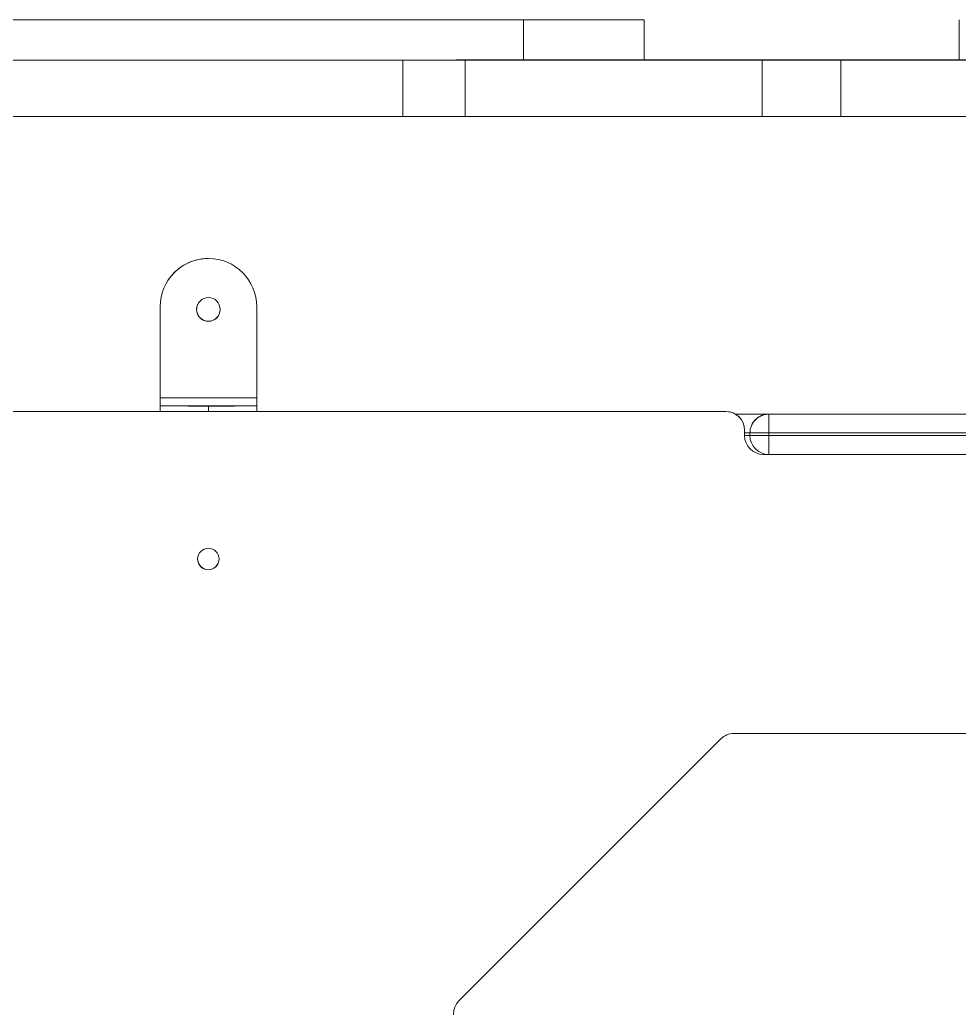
# Model space of a CAD drawing. Header units: millimetres. Extents: x -12977 to 11786, y -11805 to 10558.
# Drawn here: x -1226.6 to -876.2, y 1882 to 2250.6 of the extents above; entities that cross this region are included whole.
import ezdxf

# ---------------------------------------------------------------- set-up
doc = ezdxf.new("R2010")
doc.units = ezdxf.units.MM
doc.layers.add('DIKOM_ОБЪЕКТ', color=7, linetype='Continuous')

msp = doc.modelspace()

# ---------------------------------------------------------------- linework, layer by layer
at = {"layer": 'DIKOM_ОБЪЕКТ', "color": 7, "linetype": 'Continuous', "lineweight": 15}
for p, q in [((-1288.72, 2250.561), (-1038.72, 2250.56)), ((-1038.714, 2250.57), (-1288.715, 2250.57)), ((-1038.72, 2250.56), (-1038.72, 2235.649)), ((-993.717, 2235.651), (-993.717, 2250.565)), ((-876.217, 2250.565), (-876.217, 2235.651)), ((-1263.727, 2235.56), (-1063.73, 2235.56)), ((-1083.727, 2235.548), (-1083.731, 2235.542)), ((-1083.731, 2235.542), (-1083.731, 2214.542)), ((-1063.727, 2235.647), (-1063.73, 2235.642)), ((-1063.73, 2235.642), (-1063.73, 2235.542)), ((-1060.44, 2235.539), (-1060.44, 2214.54)), ((-1056.494, 2235.642), (-1056.494, 2235.542)), ((-964.311, 2235.647), (-964.312, 2235.548)), ((-949.645, 2235.546), (-949.645, 2214.546)), ((-920.311, 2235.546), (-920.311, 2214.546)), ((-905.643, 2235.647), (-905.643, 2235.547)), ((-1202.453, 2214.556), (-1124.993, 2214.556)), ((-1156.223, 2161.555), (-1156.223, 2161.555)), ((-1171.994, 2152.232), (-1171.994, 2152.232)), ((-1174.223, 2109.555), (-1174.223, 2143.555)), ((-1138.223, 2143.556), (-1138.223, 2143.555)), ((-1138.223, 2109.556), (-1138.223, 2143.556)), ((-1138.223, 2109.555), (-1138.223, 2143.555)), ((-1152.591, 2140.071), (-1152.367, 2140.437)), ((-1174.223, 2109.555), (-1138.223, 2109.555)), ((-1138.223, 2109.555), (-1138.223, 2109.556)), ((-1174.225, 2106.551), (-1174.223, 2106.555)), ((-1174.225, 2104.501), (-1174.225, 2106.551)), ((-1174.223, 2106.555), (-1138.223, 2106.555)), ((-1156.226, 2104.501), (-1156.226, 2106.549)), ((-1138.225, 2106.551), (-1138.223, 2106.555)), ((-1138.225, 2106.551), (-1138.225, 2104.501)), ((-1138.223, 2104.501), (-1138.223, 2106.555)), ((-963.254, 2104.499), (-1436.254, 2104.499)), ((-963.253, 2104.501), (-1436.253, 2104.501)), ((-963.254, 2104.499), (-963.253, 2104.501)), ((-452.766, 2103.556), (-959.74, 2103.555)), ((-947.253, 2103.5), (-465.253, 2103.5)), ((-947.253, 2103.5), (-947.253, 2103.5)), ((-956.253, 2097.501), (-956.254, 2097.499)), ((-956.254, 2097.499), (-956.254, 2095.499)), ((-953.64, 2099.316), (-953.386, 2099.874)), ((-953.386, 2099.874), (-953.386, 2099.874)), ((-956.254, 2095.499), (-956.253, 2095.501)), ((-954.253, 2095.5), (-954.253, 2096.5)), ((-465.254, 2096.499), (-947.254, 2096.499)), ((-947.254, 2096.499), (-947.253, 2095.499)), ((-947.253, 2095.499), (-465.254, 2095.499)), ((-950.003, 2088.541), (-949.253, 2088.501)), ((-949.253, 2088.501), (-949.254, 2088.499)), ((-949.254, 2088.499), (-463.254, 2088.499)), ((-949.253, 2088.501), (-949.128, 2088.501)), ((-465.253, 2088.5), (-947.253, 2088.5)), ((-960.203, 1984.432), (-960.204, 1984.43)), ((-822.104, 1984.43), (-960.204, 1984.43)), ((-822.103, 1984.432), (-960.203, 1984.432)), ((-965.154, 1982.38), (-1062.806, 1884.728)), ((-965.153, 1982.382), (-1062.805, 1884.73)), ((-965.154, 1982.38), (-965.153, 1982.382)), ((-1062.805, 1884.73), (-1062.806, 1884.728)), ((-1063.988, 1883.154), (-1063.989, 1883.153))]:
    msp.add_line(p, q, dxfattribs=at)
at = {"layer": 'DIKOM_ОБЪЕКТ', "color": 7, "linetype": 'Continuous', "lineweight": 15, "flags": 128}
for points in [[(-1042.217, 2250.565), (-1042.028, 2250.565), (-1041.479, 2250.565), (-1040.632, 2250.565), (-1039.577, 2250.565), (-1038.428, 2250.565), (-1037.312, 2250.565), (-1036.347, 2250.565), (-1035.639, 2250.565), (-1035.265, 2250.565), (-1035.265, 2250.565), (-1035.639, 2250.566), (-1036.347, 2250.566), (-1037.311, 2250.566), (-1038.428, 2250.566), (-1039.576, 2250.566), (-1040.631, 2250.566), (-1041.479, 2250.566), (-1042.027, 2250.565), (-1042.217, 2250.565)], [(-1038.72, 2250.56), (-1034.686, 2250.56), (-1030.685, 2250.561), (-1026.748, 2250.561), (-1022.908, 2250.561), (-1019.195, 2250.561), (-1015.639, 2250.561), (-1012.269, 2250.561), (-1009.112, 2250.562), (-1006.193, 2250.562), (-1003.537, 2250.562), (-1001.163, 2250.563), (-999.092, 2250.563), (-997.34, 2250.564), (-995.921, 2250.564), (-994.846, 2250.564), (-994.125, 2250.565), (-993.763, 2250.565), (-993.762, 2250.566), (-994.124, 2250.566), (-994.845, 2250.567), (-995.919, 2250.567), (-997.338, 2250.567), (-999.089, 2250.568), (-1001.16, 2250.568), (-1003.533, 2250.569), (-1006.189, 2250.569), (-1009.108, 2250.569), (-1012.265, 2250.569), (-1015.635, 2250.57), (-1019.19, 2250.57), (-1022.903, 2250.57), (-1026.743, 2250.57), (-1030.68, 2250.57), (-1034.681, 2250.57), (-1038.714, 2250.57)], [(-1229.68, 2235.553), (-1226.508, 2235.553), (-1223.056, 2235.554), (-1219.339, 2235.554), (-1215.374, 2235.555), (-1211.177, 2235.555), (-1206.769, 2235.555), (-1202.169, 2235.556), (-1197.397, 2235.556), (-1192.475, 2235.556), (-1187.424, 2235.556), (-1182.268, 2235.556), (-1177.028, 2235.556), (-1171.73, 2235.557), (-1166.396, 2235.557), (-1161.049, 2235.557), (-1155.714, 2235.557), (-1150.416, 2235.557), (-1145.177, 2235.556), (-1140.02, 2235.556), (-1134.97, 2235.556), (-1130.048, 2235.556), (-1125.276, 2235.555), (-1120.676, 2235.555), (-1116.269, 2235.555), (-1112.073, 2235.555), (-1108.108, 2235.554), (-1104.392, 2235.554), (-1100.94, 2235.553), (-1097.769, 2235.553), (-1094.892, 2235.552), (-1092.323, 2235.552), (-1090.073, 2235.551), (-1088.152, 2235.551), (-1086.568, 2235.55), (-1085.329, 2235.55), (-1084.44, 2235.549), (-1083.905, 2235.549), (-1083.727, 2235.548)], [(-1083.731, 2235.542), (-1083.552, 2235.541), (-1083.022, 2235.541), (-1082.147, 2235.541), (-1080.945, 2235.54), (-1079.436, 2235.54), (-1077.647, 2235.54), (-1075.61, 2235.54), (-1073.362, 2235.54), (-1070.943, 2235.54), (-1068.395, 2235.54), (-1065.763, 2235.539), (-1063.096, 2235.539), (-1060.44, 2235.539)], [(-1063.73, 2235.642), (-1063.583, 2235.642), (-1063.147, 2235.642), (-1062.445, 2235.642), (-1061.511, 2235.642), (-1060.391, 2235.642), (-1059.14, 2235.642), (-1057.819, 2235.642), (-1056.494, 2235.642)], [(-1063.73, 2235.542), (-1063.582, 2235.542), (-1063.147, 2235.542), (-1062.445, 2235.542), (-1061.511, 2235.542), (-1060.391, 2235.542), (-1059.14, 2235.542), (-1057.819, 2235.542), (-1056.494, 2235.542)], [(-1058.881, 2235.648), (-1059.873, 2235.648), (-1060.8, 2235.648), (-1061.638, 2235.648), (-1062.36, 2235.648), (-1062.945, 2235.648), (-1063.375, 2235.648), (-1063.638, 2235.647), (-1063.727, 2235.647)], [(-1060.44, 2235.539), (-1052.046, 2235.54), (-1043.73, 2235.54), (-1035.508, 2235.54), (-1027.396, 2235.54), (-1019.408, 2235.541), (-1011.562, 2235.541), (-1003.871, 2235.541), (-996.35, 2235.542), (-989.015, 2235.543), (-981.877, 2235.543), (-974.954, 2235.543), (-968.256, 2235.544), (-961.797, 2235.545), (-955.59, 2235.545), (-949.645, 2235.546)], [(-951.146, 2235.656), (-956.108, 2235.655), (-961.369, 2235.654), (-966.917, 2235.654), (-972.739, 2235.653), (-978.823, 2235.652), (-985.156, 2235.652), (-991.724, 2235.651), (-998.511, 2235.65), (-1005.505, 2235.65), (-1012.689, 2235.65), (-1020.047, 2235.649), (-1027.563, 2235.649), (-1035.222, 2235.649), (-1043.006, 2235.648), (-1050.898, 2235.648), (-1058.881, 2235.648)], [(-1056.494, 2235.642), (-1048.436, 2235.642), (-1040.476, 2235.642), (-1032.633, 2235.642), (-1024.924, 2235.643), (-1017.367, 2235.643), (-1009.978, 2235.643), (-1002.775, 2235.644), (-995.773, 2235.645), (-988.987, 2235.645), (-982.434, 2235.646), (-976.127, 2235.646), (-970.082, 2235.647), (-964.311, 2235.647)], [(-1056.494, 2235.542), (-1048.436, 2235.542), (-1040.476, 2235.542), (-1032.633, 2235.543), (-1024.924, 2235.543), (-1017.367, 2235.543), (-1009.978, 2235.543), (-1002.775, 2235.544), (-995.773, 2235.545), (-988.987, 2235.545), (-982.434, 2235.545), (-976.127, 2235.546), (-970.082, 2235.547), (-964.312, 2235.548)], [(-964.312, 2235.548), (-961.544, 2235.548), (-958.528, 2235.548), (-955.291, 2235.548), (-951.863, 2235.549), (-948.278, 2235.549), (-944.567, 2235.549), (-940.767, 2235.549), (-936.913, 2235.549), (-933.04, 2235.549), (-929.186, 2235.549), (-925.386, 2235.549), (-921.675, 2235.549), (-918.09, 2235.548), (-914.663, 2235.548), (-911.426, 2235.548), (-908.41, 2235.548), (-905.643, 2235.547)], [(-964.311, 2235.647), (-961.544, 2235.648), (-958.528, 2235.648), (-955.291, 2235.648), (-951.864, 2235.649), (-948.277, 2235.648), (-944.567, 2235.649), (-940.767, 2235.649), (-936.913, 2235.649), (-933.04, 2235.649), (-929.186, 2235.649), (-925.385, 2235.649), (-921.676, 2235.649), (-918.09, 2235.648), (-914.663, 2235.648), (-911.426, 2235.648), (-908.41, 2235.648), (-905.643, 2235.647)], [(-918.8, 2235.655), (-920.524, 2235.656), (-922.51, 2235.656), (-924.72, 2235.656), (-927.117, 2235.656), (-929.655, 2235.656), (-932.289, 2235.656), (-934.972, 2235.656), (-937.655, 2235.656), (-940.29, 2235.656), (-942.828, 2235.656), (-945.224, 2235.656), (-947.435, 2235.656), (-949.421, 2235.656), (-951.146, 2235.656)], [(-949.645, 2235.546), (-947.647, 2235.546), (-945.412, 2235.546), (-942.98, 2235.546), (-940.397, 2235.546), (-937.713, 2235.547), (-934.978, 2235.547), (-932.242, 2235.547), (-929.558, 2235.547), (-926.976, 2235.546), (-924.544, 2235.546), (-922.308, 2235.546), (-920.311, 2235.546)], [(-920.311, 2235.546), (-914.368, 2235.545), (-908.16, 2235.545), (-901.702, 2235.544), (-895.005, 2235.543), (-888.082, 2235.543), (-880.946, 2235.543), (-873.61, 2235.542), (-866.091, 2235.542), (-858.399, 2235.541), (-850.553, 2235.541), (-842.567, 2235.54), (-834.454, 2235.54), (-826.232, 2235.54), (-817.917, 2235.54), (-809.523, 2235.539)], [(-811.073, 2235.648), (-819.056, 2235.648), (-826.948, 2235.648), (-834.731, 2235.649), (-842.389, 2235.649), (-849.906, 2235.649), (-857.264, 2235.65), (-864.446, 2235.65), (-871.439, 2235.651), (-878.227, 2235.651), (-884.794, 2235.652), (-891.126, 2235.652), (-897.209, 2235.653), (-903.031, 2235.653), (-908.578, 2235.654), (-913.838, 2235.655), (-918.8, 2235.655)], [(-905.643, 2235.647), (-899.873, 2235.647), (-893.828, 2235.646), (-887.523, 2235.646), (-880.97, 2235.645), (-874.185, 2235.644), (-867.183, 2235.644), (-859.98, 2235.644), (-852.592, 2235.643), (-845.035, 2235.643), (-837.327, 2235.642), (-829.484, 2235.642), (-821.525, 2235.642), (-813.466, 2235.642)], [(-905.643, 2235.547), (-899.873, 2235.547), (-893.828, 2235.546), (-887.523, 2235.546), (-880.97, 2235.545), (-874.185, 2235.545), (-867.183, 2235.544), (-859.98, 2235.544), (-852.592, 2235.543), (-845.035, 2235.543), (-837.327, 2235.543), (-829.484, 2235.542), (-821.524, 2235.542), (-813.466, 2235.542)], [(-1229.679, 2214.553), (-1226.508, 2214.553), (-1223.056, 2214.554), (-1219.339, 2214.554), (-1215.374, 2214.555), (-1211.177, 2214.555), (-1206.769, 2214.555), (-1202.169, 2214.555), (-1197.397, 2214.556), (-1192.475, 2214.556), (-1187.425, 2214.556), (-1182.268, 2214.556), (-1177.028, 2214.556), (-1171.73, 2214.557), (-1166.395, 2214.557), (-1161.049, 2214.557), (-1155.715, 2214.557), (-1150.416, 2214.557), (-1145.177, 2214.556), (-1140.02, 2214.556), (-1134.97, 2214.556), (-1130.048, 2214.556), (-1125.276, 2214.556), (-1120.676, 2214.555), (-1116.269, 2214.555), (-1112.073, 2214.555), (-1108.108, 2214.554), (-1104.392, 2214.554), (-1100.94, 2214.553), (-1097.769, 2214.553), (-1094.892, 2214.552), (-1092.323, 2214.552), (-1090.073, 2214.551), (-1088.152, 2214.551), (-1086.568, 2214.55), (-1085.329, 2214.55), (-1084.44, 2214.549), (-1083.905, 2214.549), (-1083.73, 2214.548)], [(-1083.731, 2214.542), (-1083.552, 2214.541), (-1083.022, 2214.541), (-1082.147, 2214.541), (-1080.945, 2214.54), (-1079.436, 2214.54), (-1077.647, 2214.54), (-1075.61, 2214.54), (-1073.362, 2214.54), (-1070.942, 2214.539), (-1068.395, 2214.54), (-1065.763, 2214.539), (-1063.096, 2214.539), (-1060.44, 2214.54)], [(-1060.44, 2214.54), (-1052.046, 2214.539), (-1043.73, 2214.54), (-1035.508, 2214.54), (-1027.396, 2214.54), (-1019.408, 2214.541), (-1011.562, 2214.541), (-1003.871, 2214.541), (-996.35, 2214.542), (-989.014, 2214.542), (-981.877, 2214.543), (-974.954, 2214.543), (-968.256, 2214.544), (-961.797, 2214.545), (-955.589, 2214.545), (-949.645, 2214.546)], [(-949.645, 2214.546), (-947.647, 2214.546), (-945.412, 2214.546), (-942.98, 2214.546), (-940.397, 2214.547), (-937.713, 2214.547), (-934.978, 2214.547), (-932.242, 2214.547), (-929.558, 2214.547), (-926.976, 2214.546), (-924.544, 2214.546), (-922.308, 2214.546), (-920.311, 2214.546)], [(-920.311, 2214.546), (-914.368, 2214.545), (-908.161, 2214.545), (-901.702, 2214.544), (-895.005, 2214.543), (-888.082, 2214.543), (-880.945, 2214.542), (-873.611, 2214.542), (-866.09, 2214.541), (-858.4, 2214.541), (-850.554, 2214.541), (-842.566, 2214.54), (-834.454, 2214.54), (-826.232, 2214.54), (-817.917, 2214.539), (-809.523, 2214.539)], [(-1160.077, 2144.679), (-1160.224, 2144.385), (-1160.273, 2144.275)], [(-1156.991, 2138.225), (-1156.222, 2138.158), (-1156.044, 2138.161)], [(-1174.223, 2106.555), (-1174.223, 2106.612), (-1174.223, 2106.783), (-1174.223, 2107.061), (-1174.223, 2107.434), (-1174.223, 2107.888), (-1174.223, 2108.407), (-1174.223, 2108.97), (-1174.223, 2109.555)], [(-1138.223, 2104.501), (-1138.223, 2104.566), (-1138.223, 2105.313), (-1138.223, 2106.222), (-1138.223, 2107.259), (-1138.223, 2108.385), (-1138.223, 2109.556)], [(-1138.223, 2106.555), (-1138.223, 2106.613), (-1138.223, 2106.783), (-1138.223, 2107.061), (-1138.223, 2107.434), (-1138.223, 2107.888), (-1138.223, 2108.407), (-1138.223, 2108.97), (-1138.223, 2109.555)], [(-1174.225, 2106.551), (-1174.042, 2106.551), (-1173.496, 2106.551), (-1172.599, 2106.55), (-1171.368, 2106.55), (-1169.829, 2106.55), (-1168.014, 2106.55), (-1165.958, 2106.55), (-1163.704, 2106.549), (-1161.298, 2106.549), (-1158.788, 2106.549), (-1156.226, 2106.549)], [(-1156.225, 2106.551), (-1157.465, 2106.551), (-1158.604, 2106.551), (-1159.551, 2106.551), (-1160.227, 2106.551), (-1160.58, 2106.551), (-1160.58, 2106.551), (-1160.228, 2106.552), (-1159.55, 2106.552), (-1158.604, 2106.552), (-1157.464, 2106.552), (-1156.225, 2106.552), (-1154.985, 2106.552), (-1153.846, 2106.552), (-1152.9, 2106.552), (-1152.222, 2106.551), (-1151.87, 2106.551), (-1151.87, 2106.551), (-1152.223, 2106.551), (-1152.9, 2106.551), (-1153.846, 2106.551), (-1154.986, 2106.551), (-1156.225, 2106.551)], [(-1156.226, 2106.549), (-1153.665, 2106.549), (-1151.155, 2106.549), (-1148.749, 2106.549), (-1146.494, 2106.549), (-1144.438, 2106.55), (-1142.622, 2106.55), (-1141.083, 2106.55), (-1139.852, 2106.55), (-1138.954, 2106.551), (-1138.409, 2106.551), (-1138.225, 2106.551)], [(-959.649, 2103.502), (-958.821, 2103.502), (-956.464, 2103.501), (-954.252, 2103.501), (-952.254, 2103.501), (-950.528, 2103.501), (-949.129, 2103.501), (-948.097, 2103.501), (-947.466, 2103.5), (-947.253, 2103.5)], [(-947.254, 2096.499), (-947.254, 2097.865), (-947.254, 2099.178), (-947.254, 2100.388), (-947.253, 2101.449), (-947.253, 2102.32), (-947.253, 2102.967), (-947.253, 2103.365), (-947.253, 2103.5)], [(-954.253, 2096.5), (-954.388, 2096.5), (-954.786, 2096.5), (-955.433, 2096.501), (-956.253, 2096.501)], [(-956.253, 2095.501), (-955.433, 2095.5), (-954.786, 2095.501), (-954.388, 2095.5), (-954.253, 2095.5)], [(-947.254, 2096.499), (-948.619, 2096.499), (-949.932, 2096.499), (-951.143, 2096.499), (-952.203, 2096.5), (-953.074, 2096.5), (-953.721, 2096.5), (-954.119, 2096.5), (-954.253, 2096.5)], [(-954.253, 2095.5), (-954.119, 2095.5), (-953.721, 2095.5), (-953.074, 2095.5), (-952.203, 2095.499), (-951.143, 2095.499), (-949.933, 2095.499), (-948.619, 2095.499), (-947.253, 2095.499)], [(-947.253, 2095.499), (-947.253, 2094.134), (-947.254, 2092.821), (-947.254, 2091.61), (-947.253, 2090.55), (-947.253, 2089.679), (-947.253, 2089.033), (-947.253, 2088.634), (-947.253, 2088.5)], [(-947.253, 2088.5), (-947.466, 2088.5), (-948.097, 2088.501), (-949.128, 2088.501), (-949.335, 2088.501)], [(-1063.988, 1883.154), (-1063.676, 1883.669), (-1062.805, 1884.73)]]:
    msp.add_lwpolyline(points, dxfattribs=at)
at = {"layer": 'DIKOM_ОБЪЕКТ', "color": 7, "linetype": 'Continuous', "lineweight": 15}
for centre, radius in [((-1156.223, 2142.555), 4.4), ((-1156.254, 2049.499), 4)]:
    msp.add_circle(centre, radius, dxfattribs=at)
for centre, radius, start, end in [((-1156.223, 2143.555), 18, 90, 180.00345), ((-1156.223, 2143.556), 18, 90, 151.18119), ((-1156.223, 2143.556), 18, 0.00345, 90), ((-1156.223, 2143.555), 18, 0.00345, 90), ((-1156.223, 2142.556), 4.4, 151.18119, 270), ((-1156.223, 2142.556), 4.4, 151.18119, 331.18119), ((-1156.223, 2142.556), 4.4, 270, 331.18119), ((-963.254, 2097.499), 7, 0.00345, 90), ((-963.253, 2097.501), 7, 25.11403, 90), ((-947.253, 2096.5), 7, 90, 180.00345), ((-947.253, 2096.5), 7, 90, 151.18119), ((-949.254, 2095.499), 7, 180.00345, 270), ((-947.253, 2095.5), 7, 180.00345, 270), ((-1156.253, 2049.501), 4, 151.18119, 331.18119), ((-960.205, 1977.43), 7, 90, 135), ((-960.204, 1977.432), 7, 90, 135), ((-1057.856, 1879.779), 7, 135, 225)]:
    msp.add_arc(centre, radius, start, end, dxfattribs=at)

doc.saveas('drawing.dxf')
